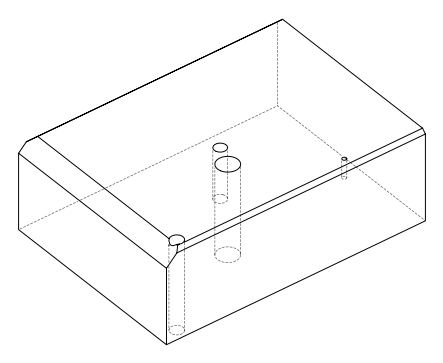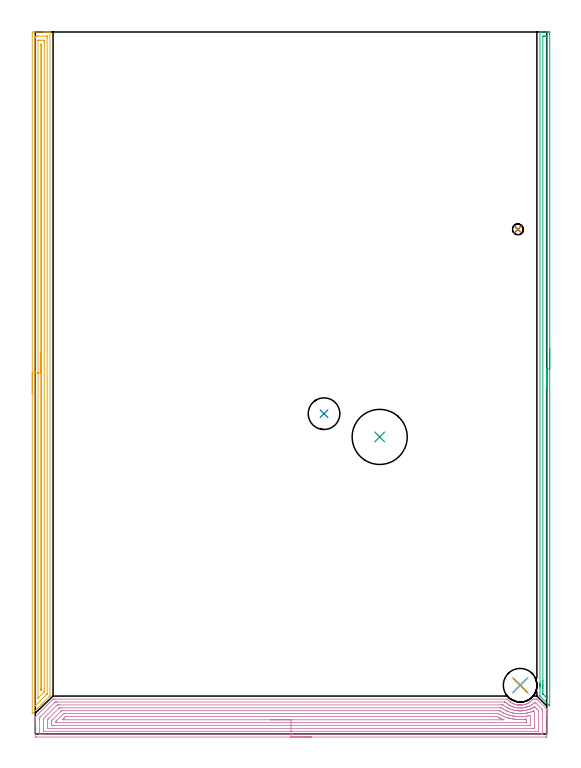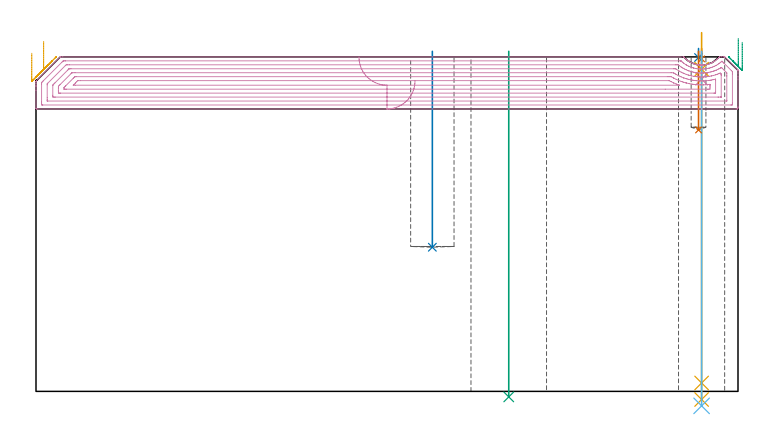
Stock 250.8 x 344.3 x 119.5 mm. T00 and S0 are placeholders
(PLAN: 11 operations, 7 tool changes, 32.4 min)
(1 SPOT_DRILL | STEP1HOLE_1 | NXT0321_9005460120000 | 0.03 min | 6 mm3)
(2 SPOT_DRILL_1 | STEP1POCKET | NXT0321_9005460120000 | 0.03 min | 2 mm3)
(3 INDEXABLE_INSERT_DRILL_THROUGH_HOLE_FROM_SOLID | STEP1HOLE | NXT0302_025 | 0.5 min | 68375 mm3)
(4 DRILL_BLIND_HOLE_INTO_CENTER | STEP1HOLE_1 | NXT0301_024 | 0.04 min | 153 mm3)
(5 GUN_DRILL_THROUGH_HOLE | STEP1HOLE_1 | UGT0307_002 | 0.6 min | 3188 mm3)
(6 SPADE_DRILL_TO_ENLARGE_THROUGH_HOLE | STEP1HOLE_1 | UGT0306_007 | 0.51 min | 22171 mm3)
(7 DRILL_BLIND_HOLE_INTO_CENTER_1 | STEP1POCKET | NXT0301_024 | 0.11 min | 554 mm3)
(8 INDEXABLE_INSERT_DRILL_BLIND_HOLE_FROM_SOLID | STEP1POCKET_1 | NXT0302_002 | 0.28 min | 12778 mm3)
(9 AREA_MILL | FG_CHAMFER_SURFACE | UGT0205_001 | 5.43 min | 3847 mm3)
(10 AREA_MILL_1 | FG_CHAMFER_SURFACE_1 | UGT0205_001 | 14.13 min | 43281 mm3)
(11 AREA_MILL_2 | FG_CHAMFER_SURFACE_2 | UGT0205_001 | 10.72 min | 12438 mm3)
(TOOL NXT0321_9005460120000 | NC Spot Drill, 142deg, 12mm, Carbide, Uncoated | D12 PA142 FL30 Z2)
(TOOL NXT0302_025 | Index. Insert Drill 27mm [880-D2700L32-05] | D27 PA176 FL135 Z2)
(TOOL NXT0301_024 | Carbide Drill 5.3mm [860.1-0530-027A1-MM 2214] | D5.3 PA140 FL44 Z2)
(TOOL UGT0307_002 | Gun Drill 6 mm | D6 PA130 FL24 Z1)
(TOOL UGT0306_007 | Spade Drill 16.5mm | D16.5 PA132 FL10 Z2)
(TOOL NXT0302_002 | Index. Insert Drill 15.5mm [880-D1550L20-05] | D15.5 PA176 FL78 Z2)
(TOOL UGT0205_001 | Chamfer Mill 20 x 3 x 45 deg. | D20 FL50 Z2)
(OP 1 SPOT_DRILL)
G17 G21 G94 G90
T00 M6
G54
G17 G0 G90 X237.8 Y23.9 S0 M3
G43 Z129.5 H0
G94 G81 G98 Z118.79 F250. R122.5
G80
M5
M2
(OP 2 SPOT_DRILL_1)
G17 G21 G94 G90
T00 M6
G54
G17 G0 G90 X236.7 Y247.5 S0 M3
G43 Z129.5 H0
G94 G81 G98 Z119.272 F250. R122.5
G80
M5
M2
(OP 3 INDEXABLE_INSERT_DRILL_THROUGH_HOLE_FROM_SOLID)
G17 G21 G94 G90
T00 M6
G54
G17 G0 G90 X168.9 Y145.7 S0 M3
G43 Z129.5 H1
G94 G81 G98 Z-1.971 F250. R121.5
G80
M5
M2
(OP 4 DRILL_BLIND_HOLE_INTO_CENTER)
G17 G21 G94 G90
T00 M6
G54
G17 G0 G90 X237.8 Y23.9 S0 M3
G43 Z129.5 H1
G94 G81 G98 Z111.55 F250. R121.5
G80
M5
M2
(OP 5 GUN_DRILL_THROUGH_HOLE)
G17 G21 G94 G90
T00 M6
G54
G17 G0 G90 X237.8 Y23.9 M8
G43 Z129.5 H0
Z128.163
S716 M3
G94 G1 Z115.101 F125. M26
G4 X.084
Z3. F250.
G4 X.084
Z-2.899 F125.
G4 X.084
M5
M9
G0 Z128.163
Z129.5
M2
(OP 6 SPADE_DRILL_TO_ENLARGE_THROUGH_HOLE)
G17 G21 G94 G90
T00 M6
G54
G17 G0 G90 X237.8 Y23.9 S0 M3
G43 Z129.5 H0
G94 G73 G98 Z-5.173 F250. Q15.584 R121.5
G80
M5
M2
(OP 7 DRILL_BLIND_HOLE_INTO_CENTER_1)
G17 G21 G94 G90
T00 M6
G54
G17 G0 G90 X236.7 Y247.5 S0 M3
G43 Z129.5 H1
G94 G81 G98 Z93.4 F250. R121.5
G80
M5
M2
(OP 8 INDEXABLE_INSERT_DRILL_BLIND_HOLE_FROM_SOLID)
G17 G21 G94 G90
T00 M6
G54
G17 G0 G90 X141.6 Y157.1 S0 M3
G43 Z129.5 H1
G94 G81 G98 Z51.5 F250. R121.5
G80
M5
M2
(OP 9 AREA_MILL)
G17 G21 G94 G90
T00 M6
G54
G17 G0 G90 X252.3 Y189.05 S1061 M3
G43 Z129.5 H0
Z124.7
G94 G1 Y189.012 Z123.828 F250.
Y188.898 Z122.964
Y188.709 Z122.112
Y188.447 Z121.28
Y188.113 Z120.474
Y187.71 Z119.7
Y187.241 Z118.964
Y186.71 Z118.272
Y186.121 Z117.629
Y185.478 Z117.04
Y184.786 Z116.509
Y184.05 Z116.04
Y183.276 Z115.637
Y182.47 Z115.303
Y181.638 Z115.041
Y180.786 Z114.852
Y179.922 Z114.738
Y179.05 Z114.7
Y13.884
X252.297 Y13.81 Z114.701
X252.289 Z114.708
X252.241 Y13.858 Z114.756
X252.133 Y13.966 Z114.864
X251.992 Y14.107 Z115.006
X251.714 Y14.386 Z115.286
X247.691 Y18.409 Z119.309
X247.622 Y18.479 Z119.377
X247.504 Y18.605 Z119.49
X247.5 Y18.865 Z119.5
X247.504 Y22.528 Z119.496
X247.503 Y22.997 Z119.491
X247.523 Y23.328 Z119.471
X247.532 Y23.47 Z119.464
X247.547 Y23.918 Z119.449
X247.548 Y23.936
X247.545 Y23.987 Z119.448
X247.542 Y24.077 Z119.453
X247.541 Y24.085 Z119.454
X247.534 Y24.221 Z119.457
X247.529 Y24.365 Z119.464
X247.511 Y24.669 Z119.483
X247.507 Y24.753 Z119.487
X247.506 Y24.816 Z119.49
X247.504 Y24.925 Z119.493
X247.505 Y25.043 Z119.495
X247.5 Y344.142 Z119.5
X247.502 Y344.292 Z119.488
X247.508 Y344.293 Z119.483
X247.558 Y344.296 Z119.433
X247.936 Y344.3 Z119.064
X248.373 Z118.626
X249.007 Z117.988
X250.217 Z116.78
X250.793 Z116.201
X251.398 Z115.597
X251.686 Y344.299 Z115.309
X252.287 Y344.296 Z114.709
X252.291 Y344.293 Z114.705
X252.297 Y343.695 Z114.703
X252.3 Y343.082 Z114.7
Y179.05
X250.886 Z116.114
Y17.882
X250.884 Y17.789 Z116.116
X250.882 Y17.728 Z116.118
X250.879 Y17.69 Z116.121
X250.868 Y17.693 Z116.132
X250.793 Y17.763 Z116.207
X250.577 Y17.974 Z116.423
X249.9 Y18.65 Z117.1
X249.683 Y18.867 Z117.317
X249.007 Y19.546 Z117.993
X248.956 Y19.601 Z118.044
X248.932 Y19.629 Z118.068
X248.922 Y19.669 Z118.078
X248.919 Y19.759 Z118.081
X248.917 Y19.849 Z118.083
Y20.651
X248.918 Y21.544 Z118.082
X248.919 Y22.436 Z118.081
X248.92 Y22.523 Z118.08
X248.928 Y22.925 Z118.072
X248.947 Y23.382 Z118.053
X248.954 Y23.798 Z118.046
X248.952 Y24.221 Z118.048
X248.951 Y24.276 Z118.049
X248.923 Y25.113 Z118.077
X248.921 Y25.199 Z118.079
X248.919 Y26.006 Z118.081
Y26.093
X248.915 Y342.003 Z118.085
X248.917 Y342.096 Z118.083
X248.921 Y342.272 Z118.079
X249.007 Y342.29 Z117.993
X249.513 Y342.298 Z117.487
X249.9 Y342.299 Z117.1
X250.404 Z116.596
X250.793 Y342.296 Z116.207
X250.848 Y342.294 Z116.152
X250.876 Y342.291 Z116.124
X250.88 Y342.188 Z116.12
X250.884 Y342.003 Z116.116
X250.885 Y341.911 Z116.115
X250.886 Y341.818 Z116.114
Y179.05
Y178.178 Z116.152
Y177.313 Z116.266
Y176.462 Z116.455
Y175.63 Z116.717
Y174.824 Z117.051
Y174.05 Z117.454
Y173.314 Z117.923
Y172.622 Z118.454
Y171.979 Z119.043
Y171.39 Z119.686
Y170.858 Z120.379
Y170.39 Z121.114
Y169.987 Z121.888
Y169.653 Z122.694
Y169.391 Z123.526
Y169.202 Z124.378
Y169.088 Z125.243
Y169.05 Z126.114
G0 Z129.5
M5
M2
(OP 10 AREA_MILL_1)
G17 G21 G94 G90
T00 M6
G54
G17 G0 G90 X135.4 Y-1.5 S1061 M3
G43 Z129.5 H0
Z110.9
G94 G1 X135.362 Z110.029 F250.
X135.248 Z109.164
X135.059 Z108.312
X134.797 Z107.48
X134.463 Z106.674
X134.06 Z105.9
X133.592 Z105.164
X133.06 Z104.472
X132.471 Z103.829
X131.828 Z103.24
X131.136 Z102.709
X130.4 Z102.24
X129.626 Z101.837
X128.82 Z101.503
X127.988 Z101.241
X127.137 Z101.052
X126.272 Z100.938
X125.4 Z100.9
X0.633
X0.211 Y-1.495 Z100.903
X0.01 Y-1.492 Z100.906
X0. Y-1.287 Z101.11
Y5.151 Z107.546
Y6.551 Z108.948
Y6.917 Z109.312
Y7.649 Z110.049
Y8.241 Z110.641
X0.001 Y8.319 Z110.718
X0.01 Y8.4 Z110.796
X0.086 Y8.487 Z110.885
X8.682 Y17.082 Z119.482
X8.703 Y17.093 Z119.493
X9.577 Y17.1 Z119.5
X231.385
X231.473 Y17.094 Z119.491
X231.491 Y17.086 Z119.484
X231.789 Y16.762 Z119.16
X232.215 Y16.33 Z118.729
X232.649 Y15.971 Z118.367
X232.727 Y15.913 Z118.307
X232.942 Y15.746 Z118.146
X233.095 Y15.629 Z118.029
X233.36 Y15.452 Z117.851
X233.672 Y15.264 Z117.664
X233.739 Y15.227 Z117.627
X233.989 Y15.09 Z117.488
X234.433 Y14.879 Z117.278
X234.883 Y14.691 Z117.088
X235.217 Y14.569 Z116.967
X235.41 Y14.512 Z116.906
X235.489 Y14.487 Z116.882
X235.729 Y14.422 Z116.818
X235.777 Y14.409 Z116.804
X235.857 Y14.391 Z116.787
X236.223 Y14.31 Z116.708
X236.386 Y14.282 Z116.682
X236.617 Y14.245 Z116.642
X236.67 Y14.237 Z116.633
X236.752 Y14.23 Z116.622
X237.117 Y14.187 Z116.585
X237.313 Y14.176 Z116.573
X237.364 Y14.174 Z116.568
X237.535 Y14.164 Z116.56
X237.564 Y14.163 Z116.558
X237.646 Z116.557
X237.65
X237.696 Y14.164 Z116.552
X237.726 Y14.165 Z116.551
X237.787
X237.819 Y14.164 Z116.553
X237.841
X237.887 Z116.551
X237.933
X238.011 Y14.163 Z116.555
X238.256 Y14.174 Z116.572
X238.458 Y14.186 Z116.582
X238.54 Y14.195 Z116.591
X238.905 Y14.233 Z116.631
X239.352 Y14.305 Z116.703
X239.435 Y14.324 Z116.721
X239.8 Y14.403 Z116.803
X240.245 Y14.525 Z116.924
X240.397 Y14.573 Z116.972
X240.77 Y14.711 Z117.111
X240.806 Y14.726 Z117.125
X241.139 Y14.864 Z117.262
X241.224 Y14.906 Z117.302
X241.465 Y15.022 Z117.421
X241.589 Y15.082 Z117.481
X242.033 Y15.323 Z117.721
X242.118 Y15.376 Z117.774
X242.24 Y15.452 Z117.85
X242.329 Y15.513 Z117.911
X242.588 Y15.691 Z118.089
X242.66 Y15.746 Z118.143
X242.927 Y15.944 Z118.343
X243.375 Y16.331 Z118.728
X243.82 Y16.765 Z119.165
X244.102 Y17.076 Z119.474
X244.125 Y17.096 Z119.489
X244.801 Y17.1 Z119.5
X245.696
X245.996 Y17.096 Z119.486
X246.023 Y17.078 Z119.475
X250.593 Y12.509 Z114.905
X250.764 Y12.334 Z114.73
X250.796 Y12.294 Z114.689
X250.8 Y12.107 Z114.506
Y11.332 Z113.726
Y10.083 Z112.48
Y9.566 Z111.96
Y8.941 Z111.337
Y-0.77 Z101.627
X250.797 Y-1.029 Z101.369
X250.791 Y-1.492 Z100.906
X250.64 Y-1.495 Z100.903
X250.167 Y-1.5 Z100.9
X125.4
Y-0.086 Z102.314
X2.421 Y-0.085 Z102.315
X2.36
X2.035 Y-0.079 Z102.321
X2.01 Y0.027 Z102.427
X2.003 Y0.267 Z102.667
X2.001 Y0.737 Z103.137
X2. Y1.153 Z103.553
X2.001 Y7.333 Z109.733
X2.005 Y7.8 Z110.2
X2.009 Y7.904 Z110.304
X2.014 Y7.952 Z110.352
X2.044 Y7.986 Z110.386
X2.136 Y8.082 Z110.482
X2.421 Y8.372 Z110.772
X2.578 Y8.528 Z110.928
X9.243 Y15.193 Z117.593
X9.577 Y15.524 Z117.924
X9.693 Y15.631 Z118.031
X9.746 Y15.679 Z118.079
X9.846 Y15.681 Z118.081
X10.054 Y15.684 Z118.084
X10.471 Y15.686 Z118.086
X10.532
X230.074 Y15.685 Z118.085
X230.282 Y15.683 Z118.083
X230.385 Y15.68 Z118.08
X230.407 Y15.678 Z118.078
X230.436 Y15.654 Z118.054
X230.491 Y15.606 Z118.006
X230.688 Y15.428 Z117.828
X230.893 Y15.257 Z117.657
X231.373 Y14.863 Z117.263
X231.385 Y14.853 Z117.253
X231.429 Y14.82 Z117.22
X232.094 Y14.365 Z116.765
X232.28 Y14.249 Z116.649
X232.385 Y14.188 Z116.588
X232.764 Y13.98 Z116.38
X233.174 Y13.781 Z116.181
X233.55 Y13.609 Z116.009
X234.068 Y13.402 Z115.802
X234.199 Y13.355 Z115.755
X234.52 Y13.248 Z115.648
X234.954 Y13.115 Z115.515
X234.963 Y13.113 Z115.513
X235.022 Y13.097 Z115.497
X235.857 Y12.924 Z115.324
X236.068 Y12.889 Z115.289
X236.752 Y12.802 Z115.202
X237.077 Y12.776 Z115.176
X237.646 Y12.751 Z115.151
X237.997
X238.54 Y12.777 Z115.177
X238.84 Y12.802 Z115.202
X239.435 Y12.874 Z115.274
X239.629 Y12.906 Z115.306
X239.951 Y12.962 Z115.362
X240.329 Y13.04 Z115.44
X240.376 Y13.051 Z115.451
X240.565 Y13.097 Z115.497
X241.077 Y13.241 Z115.641
X241.141 Y13.261 Z115.661
X241.224 Y13.289 Z115.689
X241.732 Y13.479 Z115.879
X242.118 Y13.638 Z116.038
X242.355 Y13.746 Z116.146
X242.837 Y13.98 Z116.38
X242.976 Y14.053 Z116.453
X243.012 Y14.073 Z116.473
X243.513 Y14.369 Z116.769
X243.907 Y14.631 Z117.031
X244.044 Y14.728 Z117.128
X244.224 Y14.863 Z117.263
X244.543 Y15.118 Z117.518
X244.801 Y15.333 Z117.733
X245.025 Y15.525 Z117.925
X245.067 Y15.56 Z117.96
X245.399 Y15.243 Z117.643
X245.6 Y15.049 Z117.449
X245.696 Y14.955 Z117.355
X245.787 Y14.863 Z117.263
X248.417 Y12.233 Z114.633
X248.434 Y12.214 Z114.614
X248.79 Y11.809 Z114.209
X248.795 Y11.332 Z113.732
X248.799 Y10.917 Z113.317
Y0.737 Z103.137
X248.796 Y0.325 Z102.725
X248.785 Y-0.079 Z102.321
X248.379 Y-0.085 Z102.315
X248.317
X125.4 Y-0.086 Z102.314
Y1.329 Z103.729
X4.21
X4.112 Y1.33 Z103.73
X4.034 Y1.333 Z103.733
X4.016 Y1.335 Z103.735
X4.01 Y1.354 Z103.754
X4.006 Y1.413 Z103.813
X4.002 Y1.62 Z104.02
X4. Y1.827 Z104.227
Y2.503 Z104.903
X4.001 Y7.124 Z109.524
X4.006 Y7.332 Z109.732
X4.01 Y7.469 Z109.869
X4.029 Y7.517 Z109.917
X4.056 Y7.548 Z109.948
X4.21 Y7.711 Z110.111
X10.475 Y13.976 Z116.376
X10.78 Y14.264 Z116.664
X11.073 Y14.269 Z116.669
X11.365 Y14.27 Z116.67
X11.965 Y14.271 Z116.671
X228.407
X228.702 Y14.269 Z116.669
X229.308 Y14.264 Z116.664
X229.449 Y14.256 Z116.656
X229.82 Y13.98 Z116.38
X230.491 Y13.496 Z115.896
X230.729 Y13.331 Z115.731
X231.115 Y13.097 Z115.497
X231.385 Y12.946 Z115.346
X231.719 Y12.767 Z115.167
X232.28 Y12.507 Z114.907
X232.968 Y12.214 Z114.614
X233.174 Y12.134 Z114.534
X233.303 Y12.087 Z114.487
X234.068 Y11.851 Z114.251
X234.565 Y11.724 Z114.124
X234.963 Y11.637 Z114.037
X235.297 Y11.567 Z113.967
X235.687 Y11.499 Z113.899
X235.857 Y11.477 Z113.877
X236.705 Y11.378 Z113.778
X236.752 Y11.374 Z113.774
X237.559 Y11.332 Z113.732
X237.646 Y11.33 Z113.73
X238.089 Y11.332 Z113.732
X238.52 Y11.352 Z113.752
X238.54 Y11.353 Z113.753
X238.961 Y11.388 Z113.788
X239.341 Y11.424 Z113.824
X239.435 Y11.436 Z113.836
X240.123 Y11.535 Z113.935
X240.329 Y11.571 Z113.971
X240.867 Y11.683 Z114.083
X241.224 Y11.768 Z114.168
X241.577 Y11.865 Z114.265
X242.118 Y12.027 Z114.427
X242.258 Y12.076 Z114.476
X242.642 Y12.214 Z114.614
X242.905 Y12.321 Z114.721
X243.012 Y12.366 Z114.766
X243.519 Y12.597 Z114.997
X243.907 Y12.787 Z115.187
X244.112 Y12.894 Z115.294
X244.485 Y13.097 Z115.497
X244.686 Y13.21 Z115.61
X244.801 Y13.274 Z115.674
X244.875 Y13.313 Z115.713
X244.948 Y13.245 Z115.645
X245.1 Y13.097 Z115.497
X245.696 Y12.505 Z114.905
X245.986 Y12.214 Z114.614
X246.59 Y11.608 Z114.008
X246.723 Y11.467 Z113.867
X246.787 Y11.397 Z113.797
X246.791 Y11.332 Z113.732
X246.797 Y11.127 Z113.527
X246.8 Y10.449 Z112.849
Y10.241 Z112.641
X246.799 Y1.62 Z104.02
X246.797 Y1.415 Z103.815
X246.79 Y1.345 Z103.745
X246.785 Y1.335 Z103.735
X246.773 Y1.333 Z103.733
X246.737 Y1.33 Z103.73
X246.59 Y1.329 Z103.729
X125.4
Y2.743 Z105.143
X6.893
X6.649 Y2.744 Z105.144
X6.139 Y2.748 Z105.148
X6.027 Y2.75 Z105.15
X6.01 Y2.945 Z105.345
X6. Y3.385 Z105.785
Y6.916 Z109.316
Y6.917 Z109.317
X6.01 Y7.025 Z109.425
X6.078 Y7.117 Z109.517
X6.21 Y7.255 Z109.655
X6.377 Y7.426 Z109.826
X6.749 Y7.8 Z110.2
X11.365 Y12.416 Z114.816
X11.711 Y12.756 Z115.156
X11.794 Y12.833 Z115.233
X11.817 Y12.851 Z115.251
X11.853 Y12.853 Z115.253
X11.934 Y12.855 Z115.255
X12.26 Y12.857 Z115.257
X12.503
X227.808
X228.052 Y12.856 Z115.256
X228.376 Y12.853 Z115.253
X228.535 Y12.85 Z115.25
X228.702 Y12.748 Z115.148
X229.493 Y12.214 Z114.614
X229.596 Y12.148 Z114.548
X229.771 Y12.042 Z114.442
X230.491 Y11.656 Z114.056
X231.163 Y11.332 Z113.732
X231.385 Y11.233 Z113.633
X231.561 Y11.158 Z113.558
X232.28 Y10.873 Z113.273
X232.98 Y10.64 Z113.04
X233.174 Y10.583 Z112.983
X233.652 Y10.449 Z112.849
X234.068 Y10.349 Z112.749
X234.199 Y10.32 Z112.72
X234.963 Y10.169 Z112.569
X235.303 Y10.113 Z112.513
X235.857 Y10.047 Z112.447
X236.318 Y9.994 Z112.394
X236.752 Y9.961 Z112.361
X237.272 Y9.935 Z112.335
X237.646 Y9.923 Z112.323
X238.176 Y9.926 Z112.326
X238.54 Y9.942 Z112.342
X239.024 Y9.971 Z112.371
X239.435 Y10.008 Z112.408
X239.835 Y10.053 Z112.453
X240.329 Y10.122 Z112.522
X240.617 Y10.165 Z112.565
X241.224 Y10.281 Z112.681
X241.364 Y10.31 Z112.71
X241.966 Y10.449 Z112.849
X242.085 Y10.481 Z112.881
X242.118 Y10.49 Z112.89
X242.771 Y10.687 Z113.087
X243.012 Y10.762 Z113.162
X243.433 Y10.916 Z113.316
X243.907 Y11.1 Z113.5
X244.413 Y11.306 Z113.706
X244.433 Y11.307 Z113.707
X244.458 Y11.285 Z113.685
X244.542 Y11.206 Z113.606
X244.644 Y11.106 Z113.506
X244.711 Y11.036 Z113.436
X244.76 Y10.98 Z113.38
X244.79 Y10.943 Z113.343
X244.792 Y10.89 Z113.29
X244.8 Y10.45 Z112.85
X244.799 Y2.945 Z105.345
X244.797 Y2.835 Z105.235
X244.794 Y2.78 Z105.18
X244.791 Y2.756 Z105.156
X244.773 Y2.75 Z105.15
X244.554 Y2.747 Z105.147
X243.907 Y2.743 Z105.143
X243.664
X125.4
Y4.157 Z106.557
X8.682
X8.569 Y4.159 Z106.559
X8.343 Y4.164 Z106.564
X8.01 Y4.179 Z106.579
X8.008 Y4.269 Z106.669
X8.001 Y4.941 Z107.341
Y6.034 Z108.434
X8.006 Y6.371 Z108.771
X8.01 Y6.539 Z108.939
X8.021 Y6.611 Z109.011
X8.058 Y6.651 Z109.051
X8.317 Y6.917 Z109.317
X8.498 Y7.099 Z109.499
X8.682 Y7.284 Z109.684
X12.497 Y11.097 Z113.497
X12.736 Y11.332 Z113.732
X12.821 Y11.411 Z113.811
X12.857 Y11.436 Z113.836
X12.928 Y11.439 Z113.839
X13.042 Y11.442 Z113.842
X13.154 Y11.443 Z113.843
X13.935
X226.913 Y11.442 Z113.842
X227.702 Y11.436 Z113.836
X227.752 Y11.425 Z113.825
X227.808 Y11.392 Z113.792
X227.904 Y11.332 Z113.732
X228.391 Y11.023 Z113.423
X228.702 Y10.846 Z113.246
X229.438 Y10.449 Z112.849
X229.596 Y10.369 Z112.769
X229.752 Y10.295 Z112.695
X230.491 Y9.969 Z112.369
X231.328 Y9.623 Z112.023
X231.385 Y9.602 Z112.002
X231.491 Y9.566 Z111.966
X232.28 Y9.318 Z111.718
X232.636 Y9.214 Z111.614
X233.174 Y9.075 Z111.475
X233.822 Y8.927 Z111.327
X234.068 Y8.876 Z111.276
X234.462 Y8.8 Z111.2
X234.927 Y8.718 Z111.118
X234.963 Y8.713 Z111.113
X235.207 Y8.683 Z111.083
X235.857 Y8.609 Z111.009
X235.94 Y8.601 Z111.001
X236.752 Y8.542 Z110.942
X236.903 Y8.533 Z110.933
X237.646 Y8.509 Z110.909
X237.822
X238.54 Y8.524 Z110.924
X238.695 Y8.531 Z110.931
X239.435 Y8.58 Z110.98
X239.531 Y8.588 Z110.988
X240.329 Y8.674 Z111.074
X240.337 Y8.675 Z111.075
X240.395 Y8.683 Z111.083
X241.112 Y8.793 Z111.193
X241.224 Y8.813 Z111.213
X241.857 Y8.941 Z111.341
X242.118 Y8.997 Z111.397
X242.781 Y9.147 Z111.547
X242.79 Y9.145 Z111.545
X242.793 Y9.114 Z111.514
X242.797 Y9.04 Z111.44
X242.8 Y8.893 Z111.293
X242.799 Y4.479 Z106.879
X242.796 Y4.269 Z106.669
X242.793 Y4.185 Z106.585
X242.791 Y4.17 Z106.57
X242.72 Y4.164 Z106.564
X242.57 Y4.161 Z106.561
X242.344 Y4.158 Z106.558
X242.231 Y4.157 Z106.557
X125.4
Y5.571 Z107.971
X10.94
X10.471 Y5.573 Z107.973
X10.041 Y5.576 Z107.976
X10.01 Y5.578 Z107.978
X10.005 Y5.612 Z108.012
X10.008 Y6.034 Z108.434
X10.01 Y6.148 Z108.548
X10.082 Y6.226 Z108.626
X10.176 Y6.325 Z108.725
X10.471 Y6.623 Z109.023
X10.619 Y6.771 Z109.171
X13.285 Y9.437 Z111.837
X13.414 Y9.566 Z111.966
X13.731 Y9.879 Z112.279
X13.841 Y9.984 Z112.384
X13.879 Y10.019 Z112.419
X13.932 Y10.022 Z112.422
X14.048 Y10.025 Z112.425
X14.474 Y10.028 Z112.428
X225.55 Y10.029 Z112.429
X226.019 Y10.028 Z112.428
X226.447 Y10.026 Z112.426
X226.913 Y10.022 Z112.422
X227.808 Y9.542 Z111.942
X227.859 Y9.515 Z111.915
X228.702 Y9.098 Z111.498
X229.578 Y8.701 Z111.101
X229.596 Y8.694 Z111.094
X229.623 Y8.683 Z111.083
X230.491 Y8.343 Z110.743
X231.013 Y8.168 Z110.568
X231.385 Y8.052 Z110.452
X232.254 Y7.8 Z110.2
X232.28 Y7.793 Z110.193
X232.289 Y7.791 Z110.191
X233.174 Y7.591 Z109.991
X233.446 Y7.532 Z109.932
X234.068 Y7.413 Z109.813
X234.538 Y7.337 Z109.737
X234.963 Y7.284 Z109.684
X235.555 Y7.216 Z109.616
X235.857 Y7.188 Z109.588
X236.53 Y7.136 Z109.536
X236.752 Y7.125 Z109.525
X237.463 Y7.098 Z109.498
X237.646 Y7.095 Z109.495
X238.351 Y7.104 Z109.504
X238.54 Y7.11 Z109.51
X239.204 Y7.145 Z109.545
X239.435 Y7.162 Z109.562
X240.028 Y7.214 Z109.614
X240.329 Y7.244 Z109.644
X240.701 Y7.283 Z109.683
X240.76 Y7.288 Z109.688
X240.786 Y7.289 Z109.689
X240.79 Y7.277 Z109.677
X240.795 Y7.196 Z109.596
X240.798 Y7.072 Z109.472
X240.8 Y6.917 Z109.317
X240.799 Y6.453 Z108.853
X240.796 Y6.034 Z108.434
X240.791 Y5.578 Z107.978
X240.329 Y5.575 Z107.975
X239.903 Y5.572 Z107.972
X224.808 Y5.571 Z107.971
X125.4
Y6.985 Z109.385
X13.979 Y6.986 Z109.386
X13.339 Y6.992 Z109.392
X13.302 Y6.994 Z109.394
X13.321 Y7.017 Z109.417
X13.369 Y7.07 Z109.47
X13.444 Y7.147 Z109.547
X13.538 Y7.241 Z109.641
X14.073 Y7.776 Z110.176
X14.097 Y7.8 Z110.2
X14.523 Y8.214 Z110.614
X14.943 Y8.608 Z111.008
X15.017 Y8.61 Z111.01
X15.837 Y8.614 Z111.014
X15.906 Y8.615 Z111.015
X226.019 Y8.614 Z111.014
X226.09 Y8.613 Z111.013
X226.19 Y8.608 Z111.008
X226.247 Y8.598 Z110.998
X226.913 Y8.26 Z110.66
X227.776 Y7.831 Z110.231
X227.808 Y7.817 Z110.217
X227.846 Y7.8 Z110.2
X228.702 Y7.434 Z109.834
X229.338 Y7.172 Z109.572
X229.446 Y7.131 Z109.531
X229.596 Y7.074 Z109.474
X229.799 Y6.999 Z109.399
X229.814 Y6.992 Z109.392
X229.768 Y6.99 Z109.39
X229.596 Y6.986 Z109.386
X229.527 Y6.985 Z109.385
X125.4
X124.528 Z109.423
X123.664 Z109.537
X122.812 Z109.726
X121.98 Z109.988
X121.174 Z110.322
X120.4 Z110.725
X119.664 Z111.194
X118.972 Z111.725
X118.329 Z112.314
X117.74 Z112.957
X117.209 Z113.65
X116.74 Z114.385
X116.337 Z115.159
X116.003 Z115.965
X115.741 Z116.797
X115.552 Z117.649
X115.438 Z118.514
X115.4 Z119.385
G0 Z129.5
M5
M2
(OP 11 AREA_MILL_2)
G17 G21 G94 G90
T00 M6
G54
G17 G0 G90 X-1.5 Y167.1 S1061 M3
G43 Z129.5 H0
Z120.8
G94 G1 Y167.138 Z119.928 F250.
Y167.252 Z119.064
Y167.441 Z118.212
Y167.703 Z117.38
Y168.037 Z116.574
Y168.44 Z115.8
Y168.908 Z115.064
Y169.44 Z114.372
Y170.029 Z113.729
Y170.672 Z113.14
Y171.364 Z112.608
Y172.1 Z112.14
Y172.874 Z111.737
Y173.68 Z111.403
Y174.512 Z111.141
Y175.364 Z110.952
Y176.228 Z110.838
Y177.1 Z110.8
X-1.499 Y343.684 Z110.801
X-1.497 Y344.087 Z110.802
X-1.492 Y344.29 Z110.805
X-1.1 Y344.3 Z111.197
X4.167 Z116.461
X4.711 Z117.008
X5.044 Z117.34
X5.589 Z117.885
X5.922 Z118.217
X6.588 Z118.888
X6.896 Z119.196
X7.05 Y344.298 Z119.342
X7.198 Y344.29 Z119.488
X7.2 Y344.13 Z119.5
Y19.448
X7.195 Y18.642 Z119.495
X7.193 Y18.599 Z119.493
X7.153 Y18.555 Z119.453
X6.8 Y18.199 Z119.098
X4.167 Y15.565 Z116.463
X4.03 Y15.429 Z116.328
X3.867 Y15.266 Z116.165
X3.728 Y15.126 Z116.023
X3.583 Y14.982 Z115.881
X3.436 Y14.835 Z115.734
X3.289 Y14.687 Z115.584
X3.137 Y14.536 Z115.434
X3.004 Y14.403 Z115.302
X2.85 Y14.248 Z115.145
X2.69 Y14.089 Z114.988
X2.573 Y13.972 Z114.871
X2.411 Y13.809 Z114.706
X2.243 Y13.642 Z114.541
X1.533 Y12.932 Z113.831
X1.351 Y12.749 Z113.647
X0.756 Y12.156 Z113.056
X0.07 Y11.47 Z112.369
X-1.331 Y10.07 Z110.969
X-1.493 Y9.919 Z110.806
X-1.5 Y10.07 Z110.8
Y10.09
Y177.1
X-0.086 Z112.214
X-0.085 Y341.758 Z112.215
X-0.084 Y341.897 Z112.216
X-0.079 Y342.265 Z112.221
X0.269 Y342.291 Z112.569
X0.656 Y342.296 Z112.956
X1.138 Y342.3 Z113.438
X5.527 Z117.827
X5.712 Y342.297 Z118.012
X5.744 Y342.295 Z118.044
X5.772 Y342.291 Z118.072
X5.779 Y342.252 Z118.079
X5.784 Y342.038 Z118.084
X5.785 Y341.897 Z118.085
X5.786 Y341.143 Z118.086
X5.785 Y19.964 Z118.085
X5.783 Y19.776 Z118.083
X5.781 Y19.682 Z118.081
X5.778 Y19.64 Z118.078
X5.757 Y19.616 Z118.057
X5.597 Y19.448 Z117.897
X2.642 Y16.491 Z114.942
X0.239 Y14.089 Z112.539
X0.087 Y13.937 Z112.387
X0.006 Y13.857 Z112.306
X-0.074 Y13.783 Z112.226
X-0.078 Y13.781 Z112.222
X-0.08 Y13.784 Z112.22
X-0.083 Y13.837 Z112.217
X-0.085 Y13.949 Z112.215
X-0.086 Y177.1 Z112.214
X1.328 Z113.628
X1.329 Y340.111 Z113.629
X1.33 Y340.215 Z113.63
X1.333 Y340.266 Z113.633
X1.335 Y340.285 Z113.635
X1.355 Y340.292 Z113.655
X1.533 Y340.296 Z113.833
X2.226 Y340.3 Z114.526
X2.411 Z114.711
X3.289 Z115.589
X3.982 Y340.299 Z116.282
X4.167 Y340.295 Z116.467
X4.346 Y340.29 Z116.646
X4.364 Y340.111 Z116.664
X4.367 Y339.907 Z116.667
X4.371 Y339.218 Z116.671
Y339.01
Y21.235
X4.37 Y21.027 Z116.67
X4.367 Y20.818 Z116.667
X4.365 Y20.684 Z116.665
X4.314 Y20.625 Z116.614
X4.167 Y20.468 Z116.467
X4.105 Y20.404 Z116.405
X4.042 Y20.341 Z116.342
X1.533 Y17.832 Z113.833
X1.449 Y17.748 Z113.749
X1.361 Y17.662 Z113.661
X1.347 Y17.653 Z113.647
X1.335 Y17.648 Z113.635
X1.332 Y17.662 Z113.632
X1.331 Y17.684 Z113.631
X1.329 Y17.87 Z113.629
X1.328 Y177.1 Z113.628
X2.743 Z115.043
Y337.65
X2.744 Y337.986 Z115.044
X2.746 Y338.096 Z115.046
X2.753 Y338.29 Z115.053
X2.85 Y338.291 Z115.15
X2.947 Y338.29 Z115.247
X2.954 Y338.096 Z115.254
X2.956 Y337.987 Z115.256
X2.957 Y337.769 Z115.257
Y337.431
Y22.128
X2.954 Y21.91 Z115.254
X2.95 Y21.736 Z115.25
X2.945 Y21.706 Z115.245
X2.931 Y21.686 Z115.231
X2.89 Y21.64 Z115.19
X2.826 Y21.575 Z115.126
X2.788 Y21.538 Z115.088
X2.759 Y21.515 Z115.059
X2.75 Y21.51 Z115.05
X2.748 Y21.525 Z115.048
X2.744 Y21.627 Z115.044
X2.743 Y21.79 Z115.043
Y22.128
Y177.1
Y177.972 Z115.081
Y178.836 Z115.195
Y179.688 Z115.383
Y180.52 Z115.646
Y181.326 Z115.98
Y182.1 Z116.382
Y182.836 Z116.851
Y183.528 Z117.382
Y184.171 Z117.972
Y184.76 Z118.615
Y185.292 Z119.307
Y185.76 Z120.043
Y186.163 Z120.816
Y186.497 Z121.622
Y186.759 Z122.454
Y186.948 Z123.306
Y187.062 Z124.171
Y187.1 Z125.043
G0 Z129.5
M5
M2
